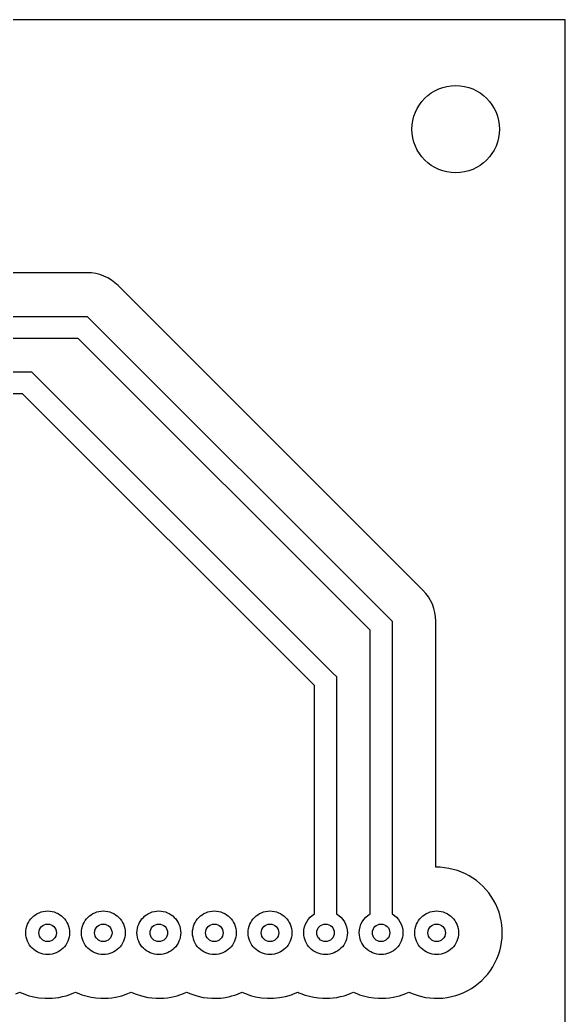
# Model space of a CAD drawing. Extents: x 7.4 to 67.4, y 5 to 95.
# Drawn here: x 42.49 to 67.4, y 49.46 to 95 of the extents above; entities that cross this region are included whole.
import ezdxf

# ---------------------------------------------------------------- set-up
doc = ezdxf.new("R2010")
doc.units = 0
doc.layers.add('IMPORT_-_PCB_STM32F103C8T6', color=7, linetype='CONTINUOUS')

msp = doc.modelspace()

# ---------------------------------------------------------------- linework, layer by layer
at = {"layer": 'IMPORT_-_PCB_STM32F103C8T6'}
for points in [[(7.405, 95), (7.405, 5), (67.405, 5), (67.405, 95)], [(60.405, 90), (60.415, 90.204), (60.446, 90.403), (60.495, 90.595), (60.562, 90.778), (60.646, 90.953), (60.747, 91.118), (60.862, 91.272), (60.991, 91.414), (61.133, 91.543), (61.287, 91.658), (61.452, 91.759), (61.627, 91.843), (61.81, 91.91), (62.002, 91.959), (62.201, 91.99), (62.405, 92), (62.609, 91.99), (62.808, 91.959), (62.999, 91.91), (63.183, 91.843), (63.358, 91.759), (63.523, 91.658), (63.677, 91.543), (63.819, 91.414), (63.948, 91.272), (64.063, 91.118), (64.163, 90.953), (64.248, 90.778), (64.315, 90.595), (64.364, 90.403), (64.395, 90.204), (64.405, 90), (64.395, 89.796), (64.364, 89.597), (64.315, 89.406), (64.248, 89.222), (64.163, 89.047), (64.063, 88.882), (63.948, 88.728), (63.819, 88.586), (63.677, 88.457), (63.523, 88.342), (63.358, 88.242), (63.183, 88.157), (62.999, 88.09), (62.808, 88.041), (62.609, 88.01), (62.405, 88), (62.201, 88.01), (62.002, 88.041), (61.81, 88.09), (61.627, 88.157), (61.452, 88.242), (61.287, 88.342), (61.133, 88.457), (60.991, 88.586), (60.862, 88.728), (60.747, 88.882), (60.646, 89.047), (60.562, 89.222), (60.495, 89.406), (60.446, 89.597), (60.415, 89.796)], [(43.755, 54.229), (43.858, 54.223), (43.957, 54.207), (44.053, 54.182), (44.145, 54.149), (44.232, 54.107), (44.315, 54.057), (44.391, 53.999), (44.462, 53.935), (44.526, 53.865), (44.583, 53.788), (44.633, 53.706), (44.675, 53.619), (44.709, 53.527), (44.734, 53.431), (44.749, 53.332), (44.755, 53.229), (44.749, 53.126), (44.734, 53.026), (44.709, 52.93), (44.675, 52.839), (44.633, 52.751), (44.583, 52.669), (44.526, 52.593), (44.462, 52.522), (44.391, 52.458), (44.315, 52.4), (44.232, 52.351), (44.145, 52.309), (44.053, 52.275), (43.957, 52.25), (43.858, 52.235), (43.755, 52.229), (43.653, 52.235), (43.553, 52.25), (43.457, 52.275), (43.365, 52.309), (43.278, 52.351), (43.196, 52.4), (43.119, 52.458), (43.049, 52.522), (42.984, 52.593), (42.927, 52.669), (42.877, 52.751), (42.835, 52.839), (42.802, 52.93), (42.777, 53.026), (42.761, 53.126), (42.755, 53.229), (42.761, 53.332), (42.777, 53.431), (42.802, 53.527), (42.835, 53.619), (42.877, 53.706), (42.927, 53.788), (42.984, 53.865), (43.049, 53.935), (43.119, 53.999), (43.196, 54.057), (43.278, 54.107), (43.365, 54.149), (43.457, 54.182), (43.553, 54.207), (43.653, 54.223)], [(46.295, 54.229), (46.398, 54.223), (46.497, 54.207), (46.593, 54.182), (46.685, 54.149), (46.772, 54.107), (46.855, 54.057), (46.931, 53.999), (47.002, 53.935), (47.066, 53.865), (47.124, 53.788), (47.173, 53.706), (47.215, 53.619), (47.249, 53.527), (47.274, 53.431), (47.289, 53.332), (47.295, 53.229), (47.289, 53.126), (47.274, 53.026), (47.249, 52.93), (47.215, 52.839), (47.173, 52.751), (47.124, 52.669), (47.066, 52.593), (47.002, 52.522), (46.931, 52.458), (46.855, 52.4), (46.772, 52.351), (46.685, 52.309), (46.593, 52.275), (46.497, 52.25), (46.398, 52.235), (46.295, 52.229), (46.193, 52.235), (46.093, 52.25), (45.997, 52.275), (45.905, 52.309), (45.818, 52.351), (45.736, 52.4), (45.659, 52.458), (45.589, 52.522), (45.525, 52.593), (45.467, 52.669), (45.417, 52.751), (45.375, 52.839), (45.342, 52.93), (45.317, 53.026), (45.301, 53.126), (45.295, 53.229), (45.301, 53.332), (45.317, 53.431), (45.342, 53.527), (45.375, 53.619), (45.417, 53.706), (45.467, 53.788), (45.525, 53.865), (45.589, 53.935), (45.659, 53.999), (45.736, 54.057), (45.818, 54.107), (45.905, 54.149), (45.997, 54.182), (46.093, 54.207), (46.193, 54.223)], [(48.835, 54.229), (48.938, 54.223), (49.038, 54.207), (49.133, 54.182), (49.225, 54.149), (49.312, 54.107), (49.395, 54.057), (49.471, 53.999), (49.542, 53.935), (49.606, 53.865), (49.664, 53.788), (49.713, 53.706), (49.755, 53.619), (49.789, 53.527), (49.814, 53.431), (49.83, 53.332), (49.835, 53.229), (49.83, 53.126), (49.814, 53.026), (49.789, 52.93), (49.755, 52.839), (49.713, 52.751), (49.664, 52.669), (49.606, 52.593), (49.542, 52.522), (49.471, 52.458), (49.395, 52.4), (49.312, 52.351), (49.225, 52.309), (49.133, 52.275), (49.038, 52.25), (48.938, 52.235), (48.835, 52.229), (48.733, 52.235), (48.633, 52.25), (48.537, 52.275), (48.446, 52.309), (48.358, 52.351), (48.276, 52.4), (48.2, 52.458), (48.129, 52.522), (48.065, 52.593), (48.007, 52.669), (47.957, 52.751), (47.915, 52.839), (47.882, 52.93), (47.857, 53.026), (47.841, 53.126), (47.835, 53.229), (47.841, 53.332), (47.857, 53.431), (47.882, 53.527), (47.915, 53.619), (47.957, 53.706), (48.007, 53.788), (48.065, 53.865), (48.129, 53.935), (48.2, 53.999), (48.276, 54.057), (48.358, 54.107), (48.446, 54.149), (48.537, 54.182), (48.633, 54.207), (48.733, 54.223)], [(51.375, 54.229), (51.478, 54.223), (51.578, 54.207), (51.674, 54.182), (51.765, 54.149), (51.853, 54.107), (51.935, 54.057), (52.011, 53.999), (52.082, 53.935), (52.146, 53.865), (52.204, 53.788), (52.254, 53.706), (52.296, 53.619), (52.329, 53.527), (52.354, 53.431), (52.37, 53.332), (52.375, 53.229), (52.37, 53.126), (52.354, 53.026), (52.329, 52.93), (52.296, 52.839), (52.254, 52.751), (52.204, 52.669), (52.146, 52.593), (52.082, 52.522), (52.011, 52.458), (51.935, 52.4), (51.853, 52.351), (51.765, 52.309), (51.674, 52.275), (51.578, 52.25), (51.478, 52.235), (51.375, 52.229), (51.273, 52.235), (51.173, 52.25), (51.077, 52.275), (50.986, 52.309), (50.898, 52.351), (50.816, 52.4), (50.74, 52.458), (50.669, 52.522), (50.605, 52.593), (50.547, 52.669), (50.498, 52.751), (50.456, 52.839), (50.422, 52.93), (50.397, 53.026), (50.381, 53.126), (50.375, 53.229), (50.381, 53.332), (50.397, 53.431), (50.422, 53.527), (50.456, 53.619), (50.498, 53.706), (50.547, 53.788), (50.605, 53.865), (50.669, 53.935), (50.74, 53.999), (50.816, 54.057), (50.898, 54.107), (50.986, 54.149), (51.077, 54.182), (51.173, 54.207), (51.273, 54.223)], [(53.915, 54.229), (54.018, 54.223), (54.118, 54.207), (54.214, 54.182), (54.305, 54.149), (54.393, 54.107), (54.475, 54.057), (54.552, 53.999), (54.622, 53.935), (54.686, 53.865), (54.744, 53.788), (54.794, 53.706), (54.836, 53.619), (54.869, 53.527), (54.894, 53.431), (54.91, 53.332), (54.915, 53.229), (54.91, 53.126), (54.894, 53.026), (54.869, 52.93), (54.836, 52.839), (54.794, 52.751), (54.744, 52.669), (54.686, 52.593), (54.622, 52.522), (54.552, 52.458), (54.475, 52.4), (54.393, 52.351), (54.305, 52.309), (54.214, 52.275), (54.118, 52.25), (54.018, 52.235), (53.915, 52.229), (53.813, 52.235), (53.713, 52.25), (53.617, 52.275), (53.526, 52.309), (53.438, 52.351), (53.356, 52.4), (53.28, 52.458), (53.209, 52.522), (53.145, 52.593), (53.088, 52.669), (53.038, 52.751), (52.996, 52.839), (52.962, 52.93), (52.937, 53.026), (52.921, 53.126), (52.915, 53.229), (52.921, 53.332), (52.937, 53.431), (52.962, 53.527), (52.996, 53.619), (53.038, 53.706), (53.088, 53.788), (53.145, 53.865), (53.209, 53.935), (53.28, 53.999), (53.356, 54.057), (53.438, 54.107), (53.526, 54.149), (53.617, 54.182), (53.713, 54.207), (53.813, 54.223)], [(61.536, 54.229), (61.638, 54.223), (61.738, 54.207), (61.834, 54.182), (61.926, 54.149), (62.013, 54.107), (62.095, 54.057), (62.172, 53.999), (62.242, 53.935), (62.307, 53.865), (62.364, 53.788), (62.414, 53.706), (62.456, 53.619), (62.49, 53.527), (62.514, 53.431), (62.53, 53.332), (62.536, 53.229), (62.53, 53.126), (62.514, 53.026), (62.49, 52.93), (62.456, 52.839), (62.414, 52.751), (62.364, 52.669), (62.307, 52.593), (62.242, 52.522), (62.172, 52.458), (62.095, 52.4), (62.013, 52.351), (61.926, 52.309), (61.834, 52.275), (61.738, 52.25), (61.638, 52.235), (61.536, 52.229), (61.433, 52.235), (61.334, 52.25), (61.238, 52.275), (61.146, 52.309), (61.059, 52.351), (60.977, 52.4), (60.9, 52.458), (60.829, 52.522), (60.765, 52.593), (60.708, 52.669), (60.658, 52.751), (60.616, 52.839), (60.582, 52.93), (60.557, 53.026), (60.542, 53.126), (60.536, 53.229), (60.542, 53.332), (60.557, 53.431), (60.582, 53.527), (60.616, 53.619), (60.658, 53.706), (60.708, 53.788), (60.765, 53.865), (60.829, 53.935), (60.9, 53.999), (60.977, 54.057), (61.059, 54.107), (61.146, 54.149), (61.238, 54.182), (61.334, 54.207), (61.433, 54.223)], [(43.354, 53.229), (43.362, 53.309), (43.386, 53.384), (43.423, 53.452), (43.472, 53.512), (43.531, 53.56), (43.599, 53.597), (43.674, 53.621), (43.755, 53.629), (43.835, 53.621), (43.91, 53.597), (43.978, 53.56), (44.037, 53.512), (44.086, 53.452), (44.123, 53.384), (44.146, 53.309), (44.154, 53.229), (44.146, 53.148), (44.123, 53.073), (44.086, 53.005), (44.037, 52.946), (43.978, 52.897), (43.91, 52.86), (43.835, 52.837), (43.755, 52.829), (43.674, 52.837), (43.599, 52.86), (43.531, 52.897), (43.472, 52.946), (43.423, 53.005), (43.386, 53.073), (43.362, 53.148)], [(45.895, 53.229), (45.903, 53.309), (45.926, 53.384), (45.963, 53.452), (46.012, 53.512), (46.071, 53.56), (46.139, 53.597), (46.214, 53.621), (46.294, 53.629), (46.375, 53.621), (46.45, 53.597), (46.518, 53.56), (46.577, 53.512), (46.626, 53.452), (46.663, 53.384), (46.686, 53.309), (46.695, 53.229), (46.686, 53.148), (46.663, 53.073), (46.626, 53.005), (46.577, 52.946), (46.518, 52.897), (46.45, 52.86), (46.375, 52.837), (46.294, 52.829), (46.214, 52.837), (46.139, 52.86), (46.071, 52.897), (46.012, 52.946), (45.963, 53.005), (45.926, 53.073), (45.903, 53.148)], [(48.434, 53.229), (48.442, 53.309), (48.466, 53.384), (48.503, 53.452), (48.552, 53.512), (48.611, 53.56), (48.679, 53.597), (48.754, 53.621), (48.835, 53.629), (48.915, 53.621), (48.99, 53.597), (49.058, 53.56), (49.117, 53.512), (49.166, 53.452), (49.203, 53.384), (49.226, 53.309), (49.234, 53.229), (49.226, 53.148), (49.203, 53.073), (49.166, 53.005), (49.117, 52.946), (49.058, 52.897), (48.99, 52.86), (48.915, 52.837), (48.835, 52.829), (48.754, 52.837), (48.679, 52.86), (48.611, 52.897), (48.552, 52.946), (48.503, 53.005), (48.466, 53.073), (48.442, 53.148)], [(50.974, 53.229), (50.983, 53.309), (51.006, 53.384), (51.043, 53.452), (51.092, 53.512), (51.151, 53.56), (51.219, 53.597), (51.294, 53.621), (51.374, 53.629), (51.455, 53.621), (51.53, 53.597), (51.598, 53.56), (51.657, 53.512), (51.706, 53.452), (51.743, 53.384), (51.766, 53.309), (51.774, 53.229), (51.766, 53.148), (51.743, 53.073), (51.706, 53.005), (51.657, 52.946), (51.598, 52.897), (51.53, 52.86), (51.455, 52.837), (51.374, 52.829), (51.294, 52.837), (51.219, 52.86), (51.151, 52.897), (51.092, 52.946), (51.043, 53.005), (51.006, 53.073), (50.983, 53.148)], [(53.514, 53.229), (53.523, 53.309), (53.546, 53.384), (53.583, 53.452), (53.632, 53.512), (53.691, 53.56), (53.759, 53.597), (53.834, 53.621), (53.914, 53.629), (53.995, 53.621), (54.07, 53.597), (54.138, 53.56), (54.197, 53.512), (54.246, 53.452), (54.283, 53.384), (54.306, 53.309), (54.314, 53.229), (54.306, 53.148), (54.283, 53.073), (54.246, 53.005), (54.197, 52.946), (54.138, 52.897), (54.07, 52.86), (53.995, 52.837), (53.914, 52.829), (53.834, 52.837), (53.759, 52.86), (53.691, 52.897), (53.632, 52.946), (53.583, 53.005), (53.546, 53.073), (53.523, 53.148)], [(56.054, 53.229), (56.063, 53.31), (56.086, 53.385), (56.123, 53.453), (56.172, 53.511), (56.231, 53.56), (56.298, 53.597), (56.374, 53.62), (56.455, 53.629), (56.535, 53.62), (56.61, 53.597), (56.678, 53.56), (56.737, 53.511), (56.786, 53.453), (56.822, 53.385), (56.846, 53.31), (56.854, 53.229), (56.846, 53.148), (56.822, 53.073), (56.786, 53.005), (56.737, 52.946), (56.678, 52.898), (56.61, 52.861), (56.535, 52.837), (56.455, 52.829), (56.374, 52.837), (56.298, 52.861), (56.231, 52.898), (56.172, 52.946), (56.123, 53.005), (56.086, 53.073), (56.063, 53.148)], [(58.595, 53.229), (58.603, 53.309), (58.626, 53.384), (58.663, 53.452), (58.712, 53.512), (58.771, 53.56), (58.839, 53.597), (58.914, 53.621), (58.994, 53.629), (59.075, 53.621), (59.15, 53.597), (59.218, 53.56), (59.277, 53.512), (59.326, 53.452), (59.363, 53.384), (59.386, 53.309), (59.395, 53.229), (59.386, 53.148), (59.363, 53.073), (59.326, 53.005), (59.277, 52.946), (59.218, 52.897), (59.15, 52.86), (59.075, 52.837), (58.994, 52.829), (58.914, 52.837), (58.839, 52.86), (58.771, 52.897), (58.712, 52.946), (58.663, 53.005), (58.626, 53.073), (58.603, 53.148)], [(61.134, 53.229), (61.143, 53.31), (61.166, 53.385), (61.203, 53.453), (61.252, 53.511), (61.311, 53.56), (61.378, 53.597), (61.454, 53.62), (61.535, 53.629), (61.615, 53.62), (61.69, 53.597), (61.758, 53.56), (61.817, 53.511), (61.866, 53.453), (61.902, 53.385), (61.926, 53.31), (61.934, 53.229), (61.926, 53.148), (61.902, 53.073), (61.866, 53.005), (61.817, 52.946), (61.758, 52.898), (61.69, 52.861), (61.615, 52.837), (61.535, 52.829), (61.454, 52.837), (61.378, 52.861), (61.311, 52.898), (61.252, 52.946), (61.203, 53.005), (61.166, 53.073), (61.143, 53.148)]]:
    msp.add_lwpolyline(points, close=True, dxfattribs=at)
for points in [[(42.295, 50.431), (42.485, 50.512), (42.541, 50.486), (42.632, 50.448), (42.816, 50.38), (42.909, 50.351), (43.051, 50.314), (43.342, 50.258), (43.638, 50.232), (43.795, 50.23), (43.952, 50.236), (44.108, 50.25), (44.263, 50.273), (44.433, 50.307), (44.6, 50.351), (44.694, 50.38), (44.879, 50.448), (44.88, 50.448), (45.025, 50.512), (45.216, 50.431), (45.311, 50.396), (45.497, 50.338), (45.498, 50.338), (45.738, 50.282), (45.957, 50.248), (46.178, 50.232), (46.347, 50.23), (46.516, 50.238), (46.685, 50.255), (46.852, 50.282), (47.14, 50.351), (47.419, 50.448), (47.42, 50.448), (47.565, 50.512), (47.756, 50.431), (47.757, 50.43), (48.038, 50.337), (48.327, 50.273), (48.522, 50.246), (48.718, 50.232), (48.887, 50.23), (49.056, 50.238), (49.225, 50.255), (49.392, 50.282), (49.68, 50.351), (49.959, 50.448), (49.96, 50.448), (50.105, 50.512), (50.296, 50.431), (50.297, 50.43), (50.578, 50.337), (50.867, 50.273), (51.062, 50.246), (51.258, 50.232), (51.465, 50.231), (51.672, 50.244), (51.877, 50.272), (52.08, 50.314), (52.174, 50.338), (52.36, 50.396), (52.455, 50.431), (52.645, 50.512), (52.703, 50.486), (52.792, 50.448), (52.976, 50.38), (53.071, 50.351), (53.259, 50.303), (53.527, 50.255), (53.798, 50.232), (54.078, 50.234), (54.357, 50.262), (54.631, 50.316), (54.9, 50.396), (54.995, 50.431), (55.186, 50.512), (55.241, 50.486), (55.332, 50.448), (55.517, 50.38), (55.518, 50.38), (55.719, 50.322), (55.923, 50.277), (56.13, 50.247), (56.338, 50.232), (56.495, 50.23), (56.652, 50.236), (56.808, 50.25), (56.964, 50.273), (57.133, 50.307), (57.3, 50.351), (57.395, 50.38), (57.579, 50.448), (57.58, 50.448), (57.726, 50.512), (57.916, 50.431), (58.011, 50.396), (58.197, 50.338), (58.198, 50.338), (58.438, 50.282), (58.657, 50.248), (58.878, 50.232), (59.048, 50.23), (59.217, 50.238), (59.385, 50.255), (59.552, 50.282), (59.84, 50.351), (60.119, 50.448), (60.121, 50.448), (60.266, 50.512), (60.456, 50.431), (60.458, 50.43), (60.739, 50.337), (61.028, 50.273), (61.222, 50.246), (61.418, 50.232), (61.622, 50.231), (61.823, 50.243), (62.022, 50.269), (62.218, 50.308), (62.409, 50.359), (62.597, 50.423), (62.779, 50.499), (62.956, 50.587), (63.127, 50.686), (63.291, 50.796), (63.447, 50.917), (63.596, 51.049), (63.736, 51.191), (63.868, 51.342), (63.989, 51.503), (64.1, 51.674), (64.2, 51.851), (64.287, 52.033), (64.36, 52.22), (64.421, 52.41), (64.469, 52.602), (64.504, 52.797), (64.526, 52.994), (64.535, 53.191), (64.531, 53.388), (64.514, 53.585), (64.484, 53.781), (64.441, 53.975), (64.385, 54.166), (64.316, 54.354), (64.234, 54.539), (64.139, 54.718), (64.032, 54.892), (63.915, 55.056), (63.787, 55.21), (63.651, 55.356), (63.505, 55.491), (63.352, 55.616), (63.19, 55.73), (63.022, 55.834), (62.848, 55.926), (62.667, 56.006), (62.482, 56.075), (62.291, 56.131), (62.097, 56.175), (61.899, 56.206), (61.698, 56.224), (61.494, 56.228), (61.494, 67.493), (61.484, 67.69), (61.455, 67.885), (61.408, 68.074), (61.342, 68.258), (61.259, 68.435), (61.158, 68.602), (61.041, 68.76), (60.908, 68.907), (46.972, 82.843), (46.825, 82.976), (46.667, 83.093), (46.5, 83.194), (46.323, 83.277), (46.14, 83.343), (45.95, 83.39), (45.756, 83.419), (45.558, 83.429), (37.791, 83.429)], [(37, 81.429), (45.351, 81.429), (45.558, 81.429), (45.704, 81.283), (59.348, 67.639), (59.494, 67.493), (59.494, 67.286), (59.494, 54.095), (59.601, 54.023), (59.698, 53.939), (59.784, 53.843), (59.856, 53.737), (59.915, 53.621), (59.958, 53.497), (59.986, 53.366), (59.996, 53.229), (59.99, 53.126), (59.974, 53.026), (59.949, 52.93), (59.916, 52.839), (59.874, 52.751), (59.824, 52.669), (59.767, 52.593), (59.702, 52.522), (59.632, 52.458), (59.555, 52.4), (59.473, 52.351), (59.386, 52.309), (59.294, 52.275), (59.198, 52.25), (59.098, 52.235), (58.996, 52.229), (58.893, 52.235), (58.793, 52.25), (58.698, 52.275), (58.606, 52.309), (58.519, 52.351), (58.436, 52.4), (58.36, 52.458), (58.289, 52.522), (58.225, 52.593), (58.168, 52.669), (58.118, 52.751), (58.076, 52.839), (58.042, 52.93), (58.017, 53.026), (58.002, 53.126), (57.996, 53.229), (58.006, 53.366), (58.033, 53.496), (58.076, 53.62), (58.135, 53.736), (58.207, 53.842), (58.291, 53.937), (58.388, 54.022), (58.494, 54.093), (58.494, 67.079), (45.144, 80.429), (37, 80.429)], [(37, 78.889), (42.811, 78.889), (43.018, 78.889), (43.164, 78.743), (56.808, 65.099), (56.954, 64.952), (56.954, 64.745), (56.954, 54.094), (57.062, 54.023), (57.159, 53.939), (57.244, 53.843), (57.316, 53.737), (57.375, 53.621), (57.418, 53.497), (57.446, 53.366), (57.456, 53.229), (57.45, 53.126), (57.434, 53.026), (57.409, 52.93), (57.376, 52.839), (57.334, 52.751), (57.284, 52.669), (57.227, 52.593), (57.162, 52.522), (57.092, 52.458), (57.015, 52.4), (56.933, 52.351), (56.845, 52.309), (56.754, 52.275), (56.658, 52.25), (56.558, 52.235), (56.456, 52.229), (56.353, 52.235), (56.253, 52.25), (56.158, 52.275), (56.066, 52.309), (55.979, 52.351), (55.896, 52.4), (55.82, 52.458), (55.749, 52.522), (55.685, 52.593), (55.628, 52.669), (55.578, 52.751), (55.536, 52.839), (55.502, 52.93), (55.477, 53.026), (55.461, 53.126), (55.456, 53.229), (55.466, 53.366), (55.493, 53.496), (55.536, 53.62), (55.595, 53.736), (55.667, 53.842), (55.751, 53.938), (55.848, 54.022), (55.955, 54.093), (55.955, 64.538), (42.604, 77.889), (37, 77.889)]]:
    msp.add_lwpolyline(points, dxfattribs=at)

doc.saveas('drawing.dxf')
